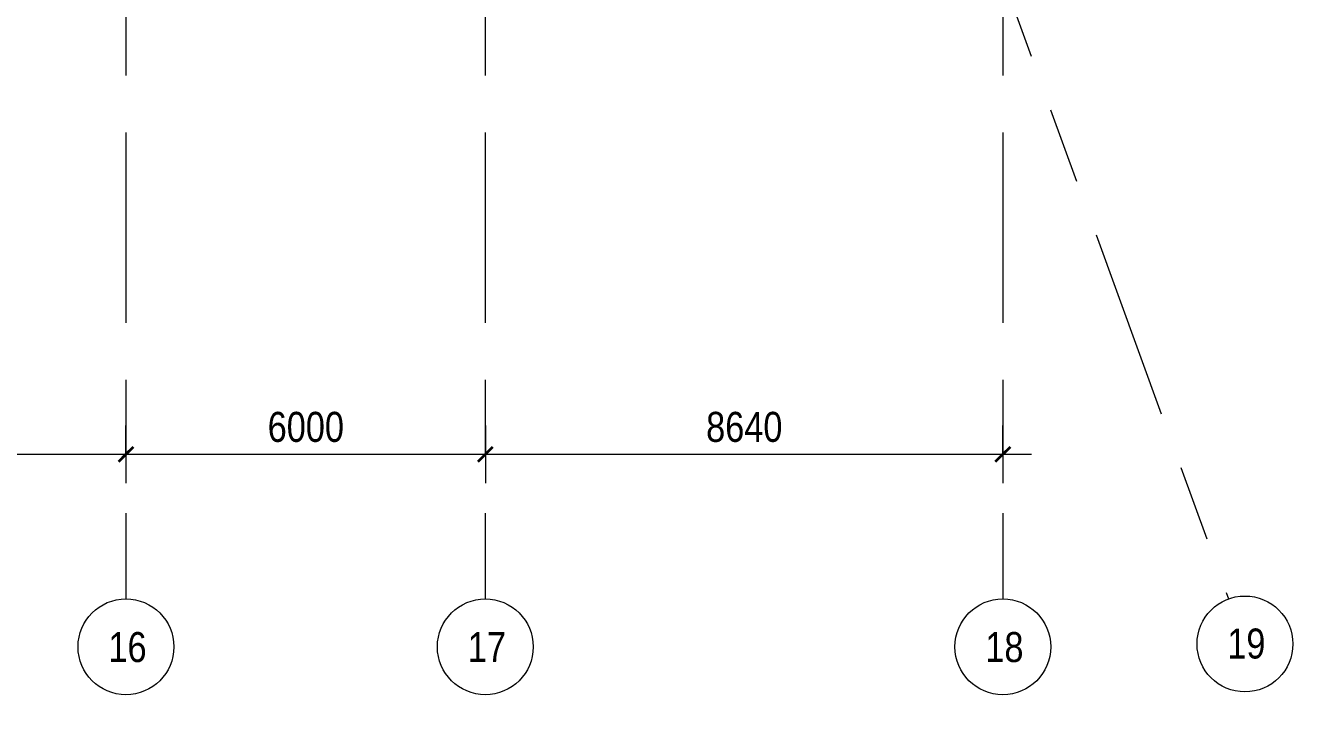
# Model space of a CAD drawing. Header units: millimetres. Extents: x 48966 to 294585, y -43515 to 30344.
# Drawn here: x 241902 to 263285, y -43515 to -32170 of the extents above; entities that cross this region are included whole.
import ezdxf

# ---------------------------------------------------------------- set-up
doc = ezdxf.new("R2010")
doc.units = ezdxf.units.MM
doc.linetypes.add('Осевые', pattern=[6350, 1270, -952.5, 3175, -952.5])
for name, color, linetype, lineweight in [('Оси', 7, 'Continuous', 9), ('Оси-1', 7, 'Continuous', 18), ('Оси-2', 7, 'Осевые', 9), ('Размеры', 7, 'Continuous', 9), ('Размеры-200', 7, 'Continuous', 9)]:
    doc.layers.add(name, color=color, linetype=linetype, lineweight=lineweight)
doc.styles.add('Arial Narrow', font='Arial Narrow.ttf', dxfattribs={"height": 500})
doc.dimstyles.new('Диагональ_-_2_5_мм_Arial_narrow_1', dxfattribs={"dimscale": 304.8, "dimtxt": 511.715487, "dimasz": 0.787402, "dimexe": 1.574803, "dimexo": 0.0625, "dimgap": 0.19685, "dimtad": 1, "dimdec": 0, "dimzin": 0, "dimdsep": 46, "dimtxsty": 'Arial Narrow', "dimblk1": 'OBLIQUE', "dimblk2": 'OBLIQUE', "dimsah": 1, "dimcen": 0.09, "dimdle": 1.574803, "dimazin": 0, "dimtfac": 1, "dimtdec": 4, "dimtix": 1, "dimtmove": 0, "dimatfit": 3, "dimfxl": 1.574803, "dimfxlon": 1, "dimtvp": 1, "dimtolj": 1, "dimtzin": 0, "dimarcsym": 2})

# ---------------------------------------------------------------- blocks, each defined once
blk = doc.blocks.new('Ось сетки - По умолчанию 2-349628-План 4-го этажа на отм_ _6_600')
at = {"layer": 'Оси-1'}
blk.add_circle((0, 0), 4, dxfattribs=at)
blk = doc.blocks.new('DIMBLOCK29-План 4-го этажа на отм_ _6_600')
at = {"layer": 'Размеры-200', "lineweight": 35, "transparency": 16777216}
for points in [[(236977, -39324), (237097, -39204), (236857, -39444)], [(243577, -39324), (243697, -39204), (243457, -39444)]]:
    blk.add_hatch(color=256, dxfattribs=at).paths.add_polyline_path(points, flags=0)
at = {"layer": 'Размеры-200', "transparency": 16777216}
for p, q in [((236977, -38844), (236977, -39804)), ((236977, -39324), (236977, -38844)), ((243577, -38844), (243577, -39804)), ((243577, -39324), (243577, -38844)), ((236977, -39324), (243577, -39324))]:
    blk.add_line(p, q, dxfattribs=at)
at = {"layer": 'Размеры-200', "lineweight": 35, "transparency": 16777216}
for p, q in [((237097, -39204), (236857, -39444)), ((236857, -39444), (236977, -39324)), ((236977, -39324), (237097, -39204)), ((243697, -39204), (243457, -39444)), ((243457, -39444), (243577, -39324)), ((243577, -39324), (243697, -39204))]:
    blk.add_line(p, q, dxfattribs=at)
at = {"layer": 'Размеры-200', "color": 0, "transparency": 16777216, "insert": (239643, -38617), "char_height": 500, "width": 1520.53, "attachment_point": 1, "line_spacing_factor": 0.974696, "style": 'Arial Narrow'}
blk.add_mtext('6600', dxfattribs=at)
blk = doc.blocks.new('_Oblique')
at = {"color": 0, "linetype": 'ByBlock', "lineweight": -2}
blk.add_line((-0.5, -0.5), (0.5, 0.5), dxfattribs=at)
blk = doc.blocks.new('DIMBLOCK30-План 4-го этажа на отм_ _6_600')
at = {"layer": 'Размеры-200', "lineweight": 35, "transparency": 16777216}
for points in [[(243577, -39324), (243697, -39204), (243457, -39444)], [(249577, -39324), (249697, -39204), (249457, -39444)]]:
    blk.add_hatch(color=256, dxfattribs=at).paths.add_polyline_path(points, flags=0)
at = {"layer": 'Размеры-200', "transparency": 16777216}
for p, q in [((243577, -38844), (243577, -39804)), ((243577, -39324), (243577, -38844)), ((249577, -38844), (249577, -39804)), ((249577, -39324), (249577, -38844)), ((243577, -39324), (249577, -39324))]:
    blk.add_line(p, q, dxfattribs=at)
at = {"layer": 'Размеры-200', "lineweight": 35, "transparency": 16777216}
for p, q in [((243697, -39204), (243457, -39444)), ((243457, -39444), (243577, -39324)), ((243577, -39324), (243697, -39204)), ((249697, -39204), (249457, -39444)), ((249457, -39444), (249577, -39324)), ((249577, -39324), (249697, -39204))]:
    blk.add_line(p, q, dxfattribs=at)
at = {"layer": 'Размеры-200', "color": 0, "transparency": 16777216, "insert": (245943, -38617), "char_height": 500, "width": 1520.53, "attachment_point": 1, "line_spacing_factor": 0.974696, "style": 'Arial Narrow'}
blk.add_mtext('6000', dxfattribs=at)
blk = doc.blocks.new('DIMBLOCK31-План 4-го этажа на отм_ _6_600')
at = {"layer": 'Размеры-200', "lineweight": 35, "transparency": 16777216}
for points in [[(249577, -39324), (249697, -39204), (249457, -39444)], [(258217, -39324), (258337, -39204), (258097, -39444)]]:
    blk.add_hatch(color=256, dxfattribs=at).paths.add_polyline_path(points, flags=0)
at = {"layer": 'Размеры-200', "transparency": 16777216}
for p, q in [((249577, -38844), (249577, -39804)), ((249577, -39324), (249577, -38844)), ((258217, -38844), (258217, -39804)), ((258217, -39324), (258217, -38844)), ((249577, -39324), (258697, -39324))]:
    blk.add_line(p, q, dxfattribs=at)
at = {"layer": 'Размеры-200', "lineweight": 35, "transparency": 16777216}
for p, q in [((249697, -39204), (249457, -39444)), ((249457, -39444), (249577, -39324)), ((249577, -39324), (249697, -39204)), ((258337, -39204), (258097, -39444)), ((258097, -39444), (258217, -39324)), ((258217, -39324), (258337, -39204))]:
    blk.add_line(p, q, dxfattribs=at)
at = {"layer": 'Размеры-200', "color": 0, "transparency": 16777216, "insert": (253263, -38617), "char_height": 500, "width": 1520.53, "attachment_point": 1, "line_spacing_factor": 0.974696, "style": 'Arial Narrow'}
blk.add_mtext('8640', dxfattribs=at)

msp = doc.modelspace()

# ---------------------------------------------------------------- linework, layer by layer
at = {"layer": 'Оси-2'}
for p, q in [((237296.3, 26095.3), (261985.6, -41737.8)), ((243576.7, 25417.1), (243576.7, -41737.8)), ((249576.7, 25417.1), (249576.7, -41737.8)), ((258216.7, 25417.1), (258216.7, -41737.8))]:
    msp.add_line(p, q, dxfattribs=at)

# ---------------------------------------------------------------- block references
at = {"layer": 'Оси-1', "xscale": 199.9999999999999, "yscale": 199.9999999999999, "zscale": 199.9999999999999}
for p, rotation in [((262259.2, -42489.6), 199.9999999999993), ((243576.7, -42537.8), 180), ((249576.7, -42537.8), 180), ((258216.7, -42537.8), 180)]:
    msp.add_blockref('Ось сетки - По умолчанию 2-349628-План 4-го этажа на отм_ _6_600', p, dxfattribs=dict(at, rotation=rotation))

# ---------------------------------------------------------------- texts
at = {"layer": 'Оси', "char_height": 500, "width": 769.62, "attachment_point": 1, "style": 'Arial Narrow'}
for s, insert in [('16', (243284.4, -42291.7)), ('17', (249284.4, -42291.7)), ('18', (257924.4, -42291.7)), ('19', (261963.7, -42232.8))]:
    msp.add_mtext(s, dxfattribs=dict(at, insert=insert))

# ---------------------------------------------------------------- dimensions: what is measured, and where the dimension line sits
at = {"layer": 'Размеры'}
for base, p1, p2, override, picture, middle in [((243576.7, -39323.6), (236976.7, -38843.6), (243576.7, -38843.6), {"dimpost": '<>', "dimfxl": 6600}, 'DIMBLOCK29-План 4-го этажа на отм_ _6_600', (240276.7, -39008.3)), ((249576.7, -39323.6), (243576.7, -38843.6), (249576.7, -38843.6), {"dimpost": '<>', "dimfxl": 6000}, 'DIMBLOCK30-План 4-го этажа на отм_ _6_600', (246576.7, -39008.3)), ((258216.7, -39323.6), (249576.7, -38843.6), (258216.7, -38843.6), {"dimpost": '<>', "dimfxl": 8640}, 'DIMBLOCK31-План 4-го этажа на отм_ _6_600', (253896.7, -39008.3))]:
    dim = msp.add_linear_dim(base=base, p1=p1, p2=p2, dimstyle='Диагональ_-_2_5_мм_Arial_narrow_1', override=override, dxfattribs=at)
    dim.commit()
    dim.dimension.update_dxf_attribs({"geometry": picture, "text_midpoint": middle})

doc.saveas('drawing.dxf')
